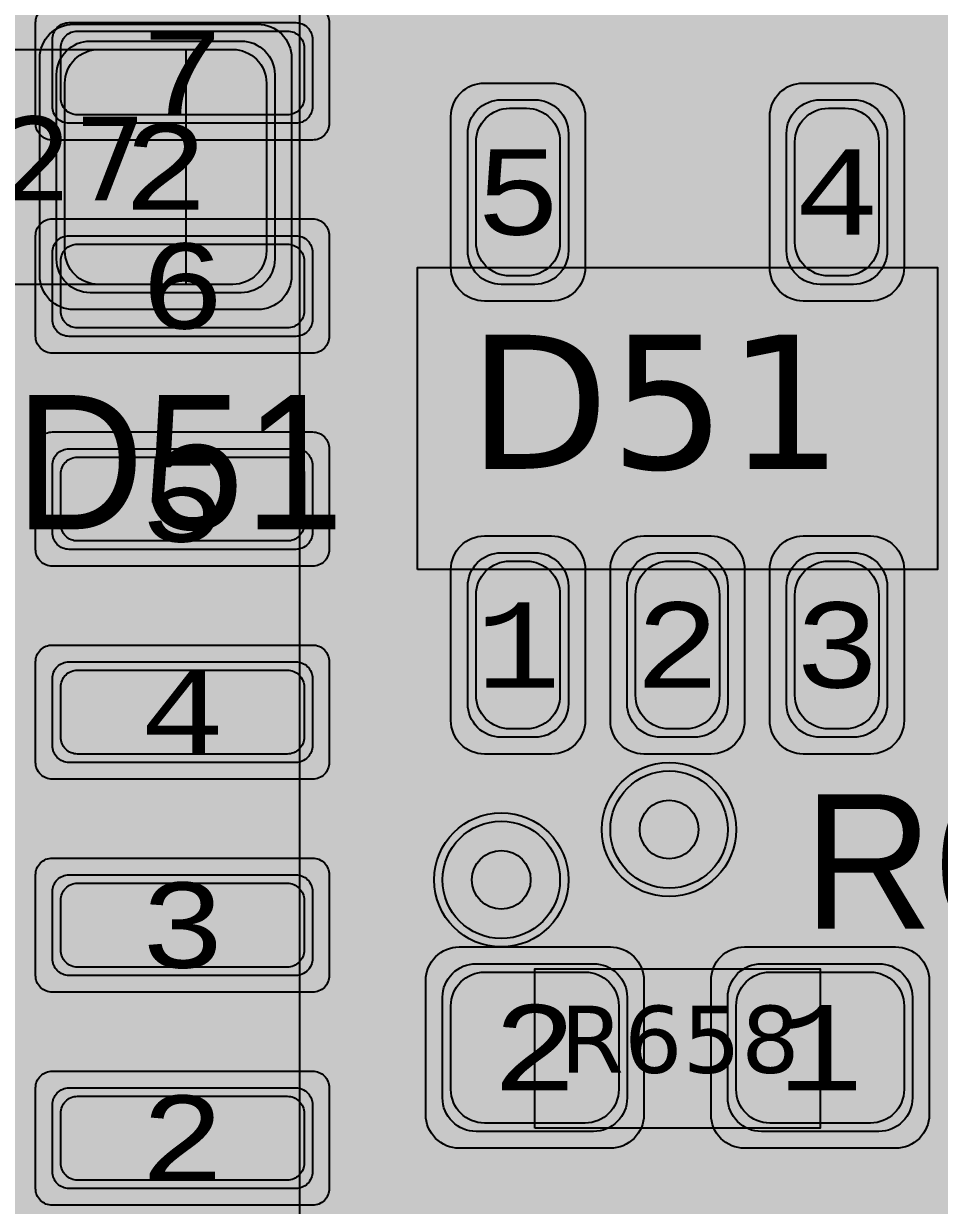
# Model space of a CAD drawing. Extents: x -28 to 199, y -61 to 255.
# Drawn here: x 148.35 to 153.81, y 141.56 to 148.6 of the extents above; entities that cross this region are included whole.
import ezdxf
from ezdxf.enums import TextEntityAlignment as Align

# ---------------------------------------------------------------- set-up
doc = ezdxf.new("R2010")
doc.units = 0
doc.header["$MEASUREMENT"] = 0
for name, color, linetype in [('ASSEMBLY_OUTLINES_BTM', 191, 'CONTINUOUS'), ('ASSEMBLY_OUTLINES_TOP', 102, 'CONTINUOUS'), ('ASSEMBLY_PART_NUMBERS_BTM', 191, 'CONTINUOUS'), ('ASSEMBLY_PART_NUMBERS_TOP', 102, 'CONTINUOUS'), ('ASSEMBLY_REF_DES_BTM', 191, 'CONTINUOUS'), ('ASSEMBLY_REF_DES_TOP', 102, 'CONTINUOUS'), ('DRILL_DRAWING', 21, 'CONTINUOUS'), ('GENERATED_SILKSCREEN_BTM', 255, 'CONTINUOUS'), ('GENERATED_SILKSCREEN_TOP', 140, 'CONTINUOUS'), ('PART_PADS_SMD_BTM', 10, 'CONTINUOUS'), ('PART_PADS_SMD_TOP', 150, 'CONTINUOUS'), ('PIN_NUMBERS_BTM', 8, 'CONTINUOUS'), ('PIN_NUMBERS_TOP', 8, 'CONTINUOUS'), ('PLACEMENT_OUTLINES_BTM', 222, 'CONTINUOUS'), ('PLACEMENT_OUTLINES_TOP', 130, 'CONTINUOUS'), ('PLANE_SHAPES_LAYER_2', 230, 'CONTINUOUS'), ('PLANE_SHAPES_LAYER_3', 81, 'CONTINUOUS'), ('SILKSCREEN_OUTLINES_BTM', 211, 'CONTINUOUS'), ('SILKSCREEN_OUTLINES_TOP', 150, 'CONTINUOUS'), ('SILKSCREEN_REF_DES_TOP', 150, 'CONTINUOUS'), ('SOLDERMASK_PADS_BTM', 12, 'CONTINUOUS'), ('SOLDERMASK_PADS_TOP', 180, 'CONTINUOUS'), ('SOLDERPASTE_PADS_BTM', 12, 'CONTINUOUS'), ('SOLDERPASTE_PADS_TOP', 180, 'CONTINUOUS'), ('TRACES_LAYER_2', 230, 'CONTINUOUS'), ('TRACES_LAYER_BOTTOM', 10, 'CONTINUOUS'), ('TRACES_LAYER_TOP', 150, 'CONTINUOUS'), ('VIA_HOLES_LAYER_2', 30, 'CONTINUOUS'), ('VIA_HOLES_LAYER_3', 30, 'CONTINUOUS'), ('VIA_HOLES_LAYER_BOTTOM', 30, 'CONTINUOUS'), ('VIA_HOLES_LAYER_TOP', 30, 'CONTINUOUS'), ('VIA_PADS_LAYER_2', 230, 'CONTINUOUS'), ('VIA_PADS_LAYER_3', 81, 'CONTINUOUS'), ('VIA_PADS_LAYER_BOTTOM', 10, 'CONTINUOUS'), ('VIA_PADS_LAYER_TOP', 150, 'CONTINUOUS')]:
    doc.layers.add(name, color=color, linetype=linetype)
doc.styles.add('COURIER_NEW', font='COUR.TTF')
doc.styles.add('VERDANA', font='verdana.TTF')
doc.styles.add('VERIBEST_GERBER_0', font='txt')

msp = doc.modelspace()

# ---------------------------------------------------------------- hatches: boundary and pattern name
at = {"layer": 'PLANE_SHAPES_LAYER_2'}
h = msp.add_hatch(color=256, dxfattribs=at)
h.paths.add_polyline_path([(169.5, 129.25), (149.5, 129.25), (142.25, 122), (142.25, 90.5), (147.5, 90.5), (147.5, 80), (154, 80), (154, 69.25), (131.75, 69.25), (131.75, 73.25), (121.25, 73.25), (121.25, 81), (110.5, 81), (110.5, 125.75), (106.5, 125.75), (106.5, 128.75), (93.5, 128.75), (93.5, 120.25), (91.75, 120.25), (91.75, 121.5), (80, 121.5), (80, 118.25), (73.25, 118.25), (73.25, 124.5), (67.5, 124.5), (67.5, 128), (57.75, 128), (57.75, 120.25), (55.25, 120.25), (55.25, 121.5), (47.5, 121.5), (47.5, 119), (35, 119), (35, 134.75), (32.75, 134.75), (32.75, 159.75), (29.25, 159.75), (29.25, 175.25), (22.5, 175.25), (22.5, 195.25), (17.25, 195.25), (17.25, 198), (22.5, 198), (22.5, 216.5), (40.25, 216.5), (40.25, 235.5), (54.5, 235.5), (54.5, 254), (87.25, 254), (87.25, 236.25), (86.25, 236.25), (86.25, 228.75), (81, 228.75), (81, 218.75), (95.25, 218.75), (95.25, 194.5), (87, 194.5), (87, 172), (131.1, 172), (131.1, 208.75), (115.5, 208.75), (115.5, 213.75), (106.75, 213.75), (106.75, 218.75), (110.25, 222.25), (110.25, 226.25), (142.5, 226.25), (142.5, 221.5), (160.5, 221.5), (160.5, 240.75), (169.5, 240.75)])
h.paths.add_polyline_path([(35.5, 149.5), (41.75, 149.5), (41.75, 152), (39.25, 152), (39.25, 154), (37.75, 154), (37.75, 152), (35.5, 152)], flags=16)
h.paths.add_polyline_path([(37.5, 125.75), (37.5, 128.75), (42.75, 128.75), (42.75, 125.75)], flags=16)
h.paths.add_polyline_path([(52, 127.75), (52, 130.75), (54.25, 130.75), (54.25, 127.75)], flags=16)
h.paths.add_polyline_path([(50.75, 219.5), (50.75, 226.5), (71.75, 226.5), (71.75, 219.5)], flags=16)
h.paths.add_polyline_path([(66.5, 150.75), (66.5, 177.5), (72.25, 177.5), (72.25, 150.75)], flags=16)
h.paths.add_polyline_path([(47.25, 185.25), (73, 185.25), (73, 188.25), (70.25, 188.25), (70.25, 191), (47.25, 191)], flags=16)
h.paths.add_polyline_path([(84.5, 208), (84.5, 212.75), (85, 212.75), (85, 208)], flags=16)
h.paths.add_polyline_path([(61.5, 137.25), (87.75, 137.25), (87.75, 140.5), (84.75, 140.5), (84.75, 143), (61.5, 143)], flags=16)
h.paths.add_polyline_path([(88.75, 127), (88.75, 130), (91, 130), (91, 127)], flags=16)
h.paths.add_polyline_path([(85.5, 130.25), (85.5, 132.5), (91, 132.5), (91, 130.25)], flags=16)
h.paths.add_polyline_path([(108.75, 142.25), (135.75, 142.25), (135.75, 145.75), (132.25, 145.75), (132.25, 149), (108.75, 149)], flags=16)
h.paths.add_polyline_path([(114.25, 126.75), (140.75, 126.75), (140.75, 129.75), (137.25, 129.75), (137.25, 133), (114.25, 133)], flags=16)
h.paths.add_polyline_path([(155.25, 180.25), (166.25, 180.25), (166.25, 186.25), (152.25, 186.25), (152.25, 183), (155.25, 183)], flags=16)
at = {"layer": 'PLANE_SHAPES_LAYER_3'}
h = msp.add_hatch(color=256, dxfattribs=at)
h.paths.add_polyline_path([(169.5, 129.25), (149.5, 129.25), (142.25, 122), (142.25, 90.5), (147.5, 90.5), (147.5, 80), (154, 80), (154, 69.25), (131.75, 69.25), (131.75, 73.25), (121.25, 73.25), (121.25, 81), (110.5, 81), (110.5, 125.75), (106.5, 125.75), (106.5, 128.75), (93.5, 128.75), (93.5, 120.25), (91.75, 120.25), (91.75, 121.5), (80, 121.5), (80, 118.25), (73.25, 118.25), (73.25, 124.5), (67.5, 124.5), (67.5, 127.75), (58.25, 127.75), (58.25, 130.25), (88.75, 130.25), (88.75, 127), (91, 127), (91, 132.5), (55, 132.5), (55, 131.25), (52, 131.25), (52, 127.75), (55, 127.75), (55, 127.25), (57.75, 127.25), (57.75, 120.25), (55.25, 120.25), (55.25, 121.5), (47.5, 121.5), (47.5, 119), (35, 119), (35, 134.75), (32.75, 134.75), (32.75, 159.75), (29.25, 159.75), (29.25, 175.25), (22.5, 175.25), (22.5, 195.25), (17.25, 195.25), (17.25, 198), (22.5, 198), (22.5, 216.5), (40.25, 216.5), (40.25, 235.5), (54.5, 235.5), (54.5, 254), (87.25, 254), (87.25, 236.25), (86.25, 236.25), (86.25, 228.75), (81, 228.75), (81, 218.75), (95.25, 218.75), (95.25, 194.5), (87, 194.5), (87, 172), (131.1, 172), (131.1, 208.75), (115.5, 208.75), (115.5, 213.75), (106.75, 213.75), (106.75, 218.75), (110.25, 222.25), (110.25, 226.25), (142.5, 226.25), (142.5, 221.5), (160.5, 221.5), (160.5, 240.75), (169.5, 240.75)])
h.paths.add_polyline_path([(35.5, 149.5), (41.75, 149.5), (41.75, 152), (39.25, 152), (39.25, 154), (37.75, 154), (37.75, 152), (35.5, 152)], flags=16)
h.paths.add_polyline_path([(37.5, 125.75), (37.5, 128.75), (42.75, 128.75), (42.75, 125.75)], flags=16)
h.paths.add_polyline_path([(50.75, 219.5), (50.75, 226.5), (71.75, 226.5), (71.75, 219.5)], flags=16)
h.paths.add_polyline_path([(66.5, 150.75), (66.5, 177.5), (72.25, 177.5), (72.25, 150.75)], flags=16)
h.paths.add_polyline_path([(47.25, 185.25), (73, 185.25), (73, 188.25), (70.25, 188.25), (70.25, 191), (47.25, 191)], flags=16)
h.paths.add_polyline_path([(84.5, 208), (84.5, 212.75), (85, 212.75), (85, 208)], flags=16)
h.paths.add_polyline_path([(61.5, 137.25), (87.75, 137.25), (87.75, 140.5), (84.75, 140.5), (84.75, 143), (61.5, 143)], flags=16)
h.paths.add_polyline_path([(108.75, 142.25), (135.75, 142.25), (135.75, 145.75), (132.25, 145.75), (132.25, 149), (108.75, 149)], flags=16)
h.paths.add_polyline_path([(114.25, 126.75), (140.75, 126.75), (140.75, 129.75), (137.25, 129.75), (137.25, 133), (114.25, 133)], flags=16)
h.paths.add_polyline_path([(155.25, 180.25), (166.25, 180.25), (166.25, 186.25), (152.25, 186.25), (152.25, 183), (155.25, 183)], flags=16)
at = {"layer": 'VIA_HOLES_LAYER_2'}
h = msp.add_hatch(color=256, dxfattribs=at)
edge = h.paths.add_edge_path()
edge.add_arc((152.2, 143.8), 0.175, 0, 360)
h = msp.add_hatch(color=256, dxfattribs=at)
edge = h.paths.add_edge_path()
edge.add_arc((151.2, 143.5), 0.175, 0, 360)
at = {"layer": 'VIA_HOLES_LAYER_3'}
h = msp.add_hatch(color=256, dxfattribs=at)
edge = h.paths.add_edge_path()
edge.add_arc((152.2, 143.8), 0.175, 0, 360)
h = msp.add_hatch(color=256, dxfattribs=at)
edge = h.paths.add_edge_path()
edge.add_arc((151.2, 143.5), 0.175, 0, 360)
at = {"layer": 'VIA_HOLES_LAYER_BOTTOM'}
h = msp.add_hatch(color=256, dxfattribs=at)
edge = h.paths.add_edge_path()
edge.add_arc((152.2, 143.8), 0.175, 0, 360)
h = msp.add_hatch(color=256, dxfattribs=at)
edge = h.paths.add_edge_path()
edge.add_arc((151.2, 143.5), 0.175, 0, 360)
at = {"layer": 'VIA_HOLES_LAYER_TOP'}
h = msp.add_hatch(color=256, dxfattribs=at)
edge = h.paths.add_edge_path()
edge.add_arc((152.2, 143.8), 0.175, 0, 360)
h = msp.add_hatch(color=256, dxfattribs=at)
edge = h.paths.add_edge_path()
edge.add_arc((151.2, 143.5), 0.175, 0, 360)

# ---------------------------------------------------------------- linework, layer by layer
at = {"layer": 'ASSEMBLY_OUTLINES_BTM', "const_width": 0.2}
msp.add_lwpolyline([(150, 140.125), (150, 148.875), (154, 148.875), (154, 140.125)], close=True, dxfattribs=at)
at = {"layer": 'ASSEMBLY_OUTLINES_TOP'}
for points in [[(147.17, 147.05), (147.17, 148.45), (149.32, 148.45), (149.32, 147.05)], [(151.4, 142.02), (151.4, 142.97), (153.1, 142.97), (153.1, 142.02)]]:
    msp.add_lwpolyline(points, close=True, dxfattribs=at)
at = {"layer": 'ASSEMBLY_OUTLINES_TOP', "const_width": 0.1}
msp.add_lwpolyline([(150.7, 145.35), (150.7, 147.15), (153.8, 147.15), (153.8, 145.35)], close=True, dxfattribs=at)
at = {"layer": 'GENERATED_SILKSCREEN_BTM', "const_width": 0.15}
for points in [[(150.000005, 147.413204, 1.45686e-05), (149.999995, 147.413206), (149.999995, 147.936794, 1.45686e-05), (150.000005, 147.936796), (150.000005, 147.413204)], [(150.000005, 146.143204, 1.45686e-05), (149.999995, 146.143206), (149.999995, 146.666794, 1.45686e-05), (150.000005, 146.666796), (150.000005, 146.143204)], [(150.000005, 144.873204, 1.45686e-05), (149.999995, 144.873206), (149.999995, 145.396794, 1.45686e-05), (150.000005, 145.396796), (150.000005, 144.873204)], [(150.000005, 143.603204, 1.45686e-05), (149.999995, 143.603206), (149.999995, 144.126794, 1.45686e-05), (150.000005, 144.126796), (150.000005, 143.603204)], [(150.000005, 142.333204, 1.45686e-05), (149.999995, 142.333206), (149.999995, 142.856794, 1.45686e-05), (150.000005, 142.856796), (150.000005, 142.333204)], [(150.000005, 141.063204, 1.45686e-05), (149.999995, 141.063206), (149.999995, 141.586794, 1.45686e-05), (150.000005, 141.586796), (150.000005, 141.063204)]]:
    msp.add_lwpolyline(points, format="xyb", dxfattribs=at)
at = {"layer": 'GENERATED_SILKSCREEN_TOP', "const_width": 0.15}
for points in [[(148.519515, 148.450005, 1.10969e-05), (148.519508, 148.449995), (147.980492, 148.449995, 1.10969e-05), (147.980485, 148.450005), (148.519515, 148.450005)], [(150.943828, 147.149995), (150.700005, 147.149995), (150.700005, 145.350005), (150.943828, 145.350005, 9.7912e-06), (150.943824, 145.349995), (150.7, 145.349995, -0.4142135624), (150.699995, 145.35), (150.699995, 147.15, -0.4142135624), (150.7, 147.150005), (150.943824, 147.150005, 9.7912e-06), (150.943828, 147.149995)], [(152.843828, 147.149995), (151.656172, 147.149995, 9.7912e-06), (151.656176, 147.150005), (152.843824, 147.150005, 9.7912e-06), (152.843828, 147.149995)], [(153.800005, 145.35, -0.4142135624), (153.8, 145.349995), (153.556176, 145.349995, 9.7912e-06), (153.556172, 145.350005), (153.799995, 145.350005), (153.799995, 147.149995), (153.556172, 147.149995, 9.7912e-06), (153.556176, 147.150005), (153.8, 147.150005, -0.4142135624), (153.800005, 147.15), (153.800005, 145.35)], [(148.519515, 147.049995), (147.980485, 147.049995, 1.10969e-05), (147.980492, 147.050005), (148.519508, 147.050005, 1.10969e-05), (148.519515, 147.049995)], [(151.893828, 145.350005, 9.7912e-06), (151.893824, 145.349995), (151.656176, 145.349995, 9.7912e-06), (151.656172, 145.350005), (151.893828, 145.350005)], [(152.843828, 145.350005, 9.7912e-06), (152.843824, 145.349995), (152.606176, 145.349995, 9.7912e-06), (152.606172, 145.350005), (152.843828, 145.350005)], [(152.533844, 142.970005, 1.1642e-05), (152.533836, 142.969995), (151.966164, 142.969995, 1.1642e-05), (151.966156, 142.970005), (152.533844, 142.970005)], [(152.542098, 142.019995), (151.957902, 142.019995, 1.22306e-05), (151.957911, 142.020005), (152.542089, 142.020005, 1.22306e-05), (152.542098, 142.019995)]]:
    msp.add_lwpolyline(points, format="xyb", dxfattribs=at)
for points in [[(150.0352, 145.6092), (150.0288, 145.6076), (150.0256, 145.6044), (150.0232, 145.5988), (150.0224, 145.5924), (150.0232, 145.5868), (150.0256, 145.5812), (150.0288, 145.5772), (150.0352, 145.5764), (150.3472, 145.5764), (150.3528, 145.5772), (150.3576, 145.5812), (150.36, 145.5868), (150.3608, 145.5924), (150.36, 145.5988), (150.3576, 145.6044), (150.3528, 145.6076), (150.3472, 145.6092), (150.2064, 145.6092), (150.2064, 146.3604), (150.2056, 146.366), (150.2032, 146.37), (150.1992, 146.3724), (150.1936, 146.3732), (150.1896, 146.374), (150.1856, 146.374), (150.1824, 146.3724), (150.1792, 146.3692), (150.0232, 146.15), (150.0208, 146.1444), (150.0208, 146.1388), (150.0232, 146.134), (150.0272, 146.13), (150.032, 146.1268), (150.0376, 146.1252), (150.0408, 146.1252), (150.0432, 146.126), (150.0472, 146.1308), (150.1752, 146.31), (150.1752, 145.6092), (150.0352, 145.6092)], [(148.8384, 146.3732), (148.8344, 146.3748), (148.8312, 146.3756), (148.828, 146.3764), (148.4232, 146.3764), (148.4176, 146.3748), (148.4128, 146.3708), (148.4088, 146.366), (148.4072, 146.3604), (148.4072, 145.5924), (148.4088, 145.586), (148.4128, 145.582), (148.4176, 145.5772), (148.4232, 145.5764), (148.828, 145.5764), (148.8312, 145.5764), (148.8328, 145.5772), (148.8344, 145.578), (148.8384, 145.5796), (148.9736, 145.6892), (148.976, 145.6924), (148.9768, 145.694), (148.9784, 145.698), (148.9792, 145.702), (148.9792, 146.2508), (148.9784, 146.2548), (148.9768, 146.2572), (148.9768, 146.2596), (148.976, 146.2604), (148.9744, 146.2612), (148.9736, 146.2628), (148.8384, 146.3732)], [(148.4408, 146.3436), (148.8224, 146.3436), (148.9472, 146.2428), (148.9472, 145.71), (148.8224, 145.6092), (148.4408, 145.6092), (148.4408, 146.3436)], [(149.3144, 146.1012), (149.3112, 146.1004), (149.3088, 146.0996), (149.3056, 146.098), (149.1968, 146.01), (149.1968, 146.3436), (149.7192, 146.3436), (149.7248, 146.3452), (149.7296, 146.3484), (149.732, 146.354), (149.7328, 146.3596), (149.732, 146.366), (149.7296, 146.3708), (149.7248, 146.3748), (149.7192, 146.3764), (149.1792, 146.3764), (149.1736, 146.3748), (149.1688, 146.3708), (149.1648, 146.366), (149.1632, 146.3604), (149.1632, 145.9756), (149.164, 145.97), (149.1664, 145.966), (149.1696, 145.9636), (149.1752, 145.962), (149.1792, 145.9604), (149.1824, 145.9596), (149.1864, 145.9604), (149.1896, 145.9628), (149.32, 146.0692), (149.5784, 146.0692), (149.7032, 145.9676), (149.7032, 145.71), (149.5784, 145.61), (149.32, 145.61), (149.1896, 145.7156), (149.184, 145.718), (149.1792, 145.718), (149.1744, 145.7148), (149.1696, 145.7108), (149.1664, 145.7052), (149.1656, 145.6996), (149.1664, 145.694), (149.1704, 145.69), (149.3056, 145.5796), (149.308, 145.578), (149.3112, 145.578), (149.3144, 145.5764), (149.584, 145.5764), (149.5864, 145.5764), (149.5872, 145.5772), (149.588, 145.5772), (149.5896, 145.578), (149.5912, 145.578), (149.5944, 145.5796), (149.7296, 145.69), (149.732, 145.6924), (149.7328, 145.694), (149.7344, 145.6988), (149.7352, 145.702), (149.7352, 145.9756), (149.7344, 145.9788), (149.7328, 145.9836), (149.7328, 145.9852), (149.732, 145.986), (149.7304, 145.9876), (149.7296, 145.9892), (149.5944, 146.098), (149.5904, 146.0996), (149.5872, 146.1004), (149.584, 146.1012), (149.3144, 146.1012)], [(153.674, 143.6924), (153.6764, 143.694), (153.6772, 143.698), (153.6796, 143.702), (153.6796, 143.706), (153.6796, 143.8708), (153.6796, 143.8748), (153.6772, 143.8772), (153.6772, 143.8796), (153.6764, 143.8804), (153.6756, 143.8812), (153.674, 143.8828), (153.538, 143.9932), (153.534, 143.9948), (153.5308, 143.9956), (153.5276, 143.9964), (153.1244, 143.9964), (153.1172, 143.9948), (153.1124, 143.9908), (153.1084, 143.986), (153.1068, 143.9804), (153.1068, 143.2124), (153.1084, 143.206), (153.1124, 143.202), (153.1172, 143.1996), (153.1228, 143.1988), (153.1292, 143.1996), (153.1348, 143.202), (153.1388, 143.206), (153.1404, 143.2124), (153.1404, 143.5804), (153.5164, 143.5804), (153.6476, 143.2076), (153.6508, 143.202), (153.6564, 143.1988), (153.6628, 143.198), (153.6676, 143.1996), (153.6724, 143.202), (153.6764, 143.206), (153.6788, 143.2116), (153.6772, 143.218), (153.546, 143.5908), (153.674, 143.6924)], [(154.0052, 143.1996), (153.8708, 143.3092), (153.8692, 143.3108), (153.8676, 143.3116), (153.866, 143.314), (153.8644, 143.3196), (153.8636, 143.322), (153.8636, 143.8708), (153.8644, 143.8748), (153.866, 143.878), (153.8676, 143.8796), (153.8692, 143.8812), (153.8708, 143.8836), (154.0052, 143.9932)], [(153.1404, 143.9636), (153.5228, 143.9636), (153.6476, 143.8628), (153.6476, 143.714), (153.5228, 143.6124), (153.1404, 143.6124), (153.1404, 143.9636)]]:
    msp.add_lwpolyline(points, dxfattribs=at)
at = {"layer": 'PART_PADS_SMD_BTM'}
for points in [[(148.525, 148.51, -0.4142135624), (148.625, 148.61), (149.975, 148.61, -0.4142135624), (150.075, 148.51), (150.075, 148.11, -0.4142135624), (149.975, 148.01), (148.625, 148.01, -0.4142135624), (148.525, 148.11)], [(148.525, 147.24, -0.4142135624), (148.625, 147.34), (149.975, 147.34, -0.4142135624), (150.075, 147.24), (150.075, 146.84, -0.4142135624), (149.975, 146.74), (148.625, 146.74, -0.4142135624), (148.525, 146.84)], [(148.525, 145.97, -0.4142135624), (148.625, 146.07), (149.975, 146.07, -0.4142135624), (150.075, 145.97), (150.075, 145.57, -0.4142135624), (149.975, 145.47), (148.625, 145.47, -0.4142135624), (148.525, 145.57)], [(148.525, 144.7, -0.4142135624), (148.625, 144.8), (149.975, 144.8, -0.4142135624), (150.075, 144.7), (150.075, 144.3, -0.4142135624), (149.975, 144.2), (148.625, 144.2, -0.4142135624), (148.525, 144.3)], [(148.525, 143.43, -0.4142135624), (148.625, 143.53), (149.975, 143.53, -0.4142135624), (150.075, 143.43), (150.075, 143.03, -0.4142135624), (149.975, 142.93), (148.625, 142.93, -0.4142135624), (148.525, 143.03)], [(148.525, 142.16, -0.4142135624), (148.625, 142.26), (149.975, 142.26, -0.4142135624), (150.075, 142.16), (150.075, 141.76, -0.4142135624), (149.975, 141.66), (148.625, 141.66, -0.4142135624), (148.525, 141.76)]]:
    msp.add_lwpolyline(points, format="xyb", close=True, dxfattribs=at)
at = {"layer": 'PART_PADS_SMD_TOP'}
for points in [[(148.75, 147, -0.4142135624), (148.55, 147.2), (148.55, 148.3, -0.4142135624), (148.75, 148.5), (149.65, 148.5, -0.4142135624), (149.85, 148.3), (149.85, 147.2, -0.4142135624), (149.65, 147)], [(151.2, 147.05, -0.4142135624), (151, 147.25), (151, 147.95, -0.4142135624), (151.2, 148.15), (151.4, 148.15, -0.4142135624), (151.6, 147.95), (151.6, 147.25, -0.4142135624), (151.4, 147.05)], [(153.1, 147.05, -0.4142135624), (152.9, 147.25), (152.9, 147.95, -0.4142135624), (153.1, 148.15), (153.3, 148.15, -0.4142135624), (153.5, 147.95), (153.5, 147.25, -0.4142135624), (153.3, 147.05)], [(151.2, 144.35, -0.4142135624), (151, 144.55), (151, 145.25, -0.4142135624), (151.2, 145.45), (151.4, 145.45, -0.4142135624), (151.6, 145.25), (151.6, 144.55, -0.4142135624), (151.4, 144.35)], [(152.15, 144.35, -0.4142135624), (151.95, 144.55), (151.95, 145.25, -0.4142135624), (152.15, 145.45), (152.35, 145.45, -0.4142135624), (152.55, 145.25), (152.55, 144.55, -0.4142135624), (152.35, 144.35)], [(153.1, 144.35, -0.4142135624), (152.9, 144.55), (152.9, 145.25, -0.4142135624), (153.1, 145.45), (153.3, 145.45, -0.4142135624), (153.5, 145.25), (153.5, 144.55, -0.4142135624), (153.3, 144.35)], [(151.95, 142.2, -0.4142135624), (151.75, 142), (151.05, 142, -0.4142135624), (150.85, 142.2), (150.85, 142.8, -0.4142135624), (151.05, 143), (151.75, 143, -0.4142135624), (151.95, 142.8)], [(153.65, 142.2, -0.4142135624), (153.45, 142), (152.75, 142, -0.4142135624), (152.55, 142.2), (152.55, 142.8, -0.4142135624), (152.75, 143), (153.45, 143, -0.4142135624), (153.65, 142.8)]]:
    msp.add_lwpolyline(points, format="xyb", close=True, dxfattribs=at)
at = {"layer": 'PLACEMENT_OUTLINES_BTM'}
msp.add_lwpolyline([(150, 140.125), (150, 148.875), (154, 148.875), (154, 140.125)], close=True, dxfattribs=at)
at = {"layer": 'PLACEMENT_OUTLINES_TOP'}
for points in [[(147.17, 147.05), (147.17, 148.45), (149.32, 148.45), (149.32, 147.05)], [(150.7, 145.35), (150.7, 147.15), (153.8, 147.15), (153.8, 145.35)], [(151.4, 142.02), (151.4, 142.97), (153.1, 142.97), (153.1, 142.02)]]:
    msp.add_lwpolyline(points, close=True, dxfattribs=at)
at = {"layer": 'SILKSCREEN_OUTLINES_BTM'}
msp.add_lwpolyline([(150, 140.125), (150, 148.875), (154, 148.875), (154, 140.125)], close=True, dxfattribs=at)
msp.add_lwpolyline([(150, 140.125), (150, 148.875), (154, 148.875), (154, 140.125)], close=True, dxfattribs=at)
at = {"layer": 'SILKSCREEN_OUTLINES_TOP'}
for points in [[(147.17, 147.05), (147.17, 148.45), (149.32, 148.45), (149.32, 147.05)], [(150.7, 145.35), (150.7, 147.15), (153.8, 147.15), (153.8, 145.35)], [(151.4, 142.02), (151.4, 142.97), (153.1, 142.97), (153.1, 142.02)]]:
    msp.add_lwpolyline(points, close=True, dxfattribs=at)
at = {"layer": 'SOLDERMASK_PADS_BTM'}
for points in [[(148.425, 148.61, -0.4142135624), (148.525, 148.71), (150.075, 148.71, -0.4142135624), (150.175, 148.61), (150.175, 148.01, -0.4142135624), (150.075, 147.91), (148.525, 147.91, -0.4142135624), (148.425, 148.01)], [(148.425, 147.34, -0.4142135624), (148.525, 147.44), (150.075, 147.44, -0.4142135624), (150.175, 147.34), (150.175, 146.74, -0.4142135624), (150.075, 146.64), (148.525, 146.64, -0.4142135624), (148.425, 146.74)], [(148.425, 146.07, -0.4142135624), (148.525, 146.17), (150.075, 146.17, -0.4142135624), (150.175, 146.07), (150.175, 145.47, -0.4142135624), (150.075, 145.37), (148.525, 145.37, -0.4142135624), (148.425, 145.47)], [(148.425, 144.8, -0.4142135624), (148.525, 144.9), (150.075, 144.9, -0.4142135624), (150.175, 144.8), (150.175, 144.2, -0.4142135624), (150.075, 144.1), (148.525, 144.1, -0.4142135624), (148.425, 144.2)], [(148.425, 143.53, -0.4142135624), (148.525, 143.63), (150.075, 143.63, -0.4142135624), (150.175, 143.53), (150.175, 142.93, -0.4142135624), (150.075, 142.83), (148.525, 142.83, -0.4142135624), (148.425, 142.93)], [(148.425, 142.26, -0.4142135624), (148.525, 142.36), (150.075, 142.36, -0.4142135624), (150.175, 142.26), (150.175, 141.66, -0.4142135624), (150.075, 141.56), (148.525, 141.56, -0.4142135624), (148.425, 141.66)]]:
    msp.add_lwpolyline(points, format="xyb", close=True, dxfattribs=at)
at = {"layer": 'SOLDERMASK_PADS_TOP'}
for points in [[(148.65, 146.9, -0.4142135624), (148.45, 147.1), (148.45, 148.4, -0.4142135624), (148.65, 148.6), (149.75, 148.6, -0.4142135624), (149.95, 148.4), (149.95, 147.1, -0.4142135624), (149.75, 146.9)], [(151.1, 146.95, -0.4142135624), (150.9, 147.15), (150.9, 148.05, -0.4142135624), (151.1, 148.25), (151.5, 148.25, -0.4142135624), (151.7, 148.05), (151.7, 147.15, -0.4142135624), (151.5, 146.95)], [(153, 146.95, -0.4142135624), (152.8, 147.15), (152.8, 148.05, -0.4142135624), (153, 148.25), (153.4, 148.25, -0.4142135624), (153.6, 148.05), (153.6, 147.15, -0.4142135624), (153.4, 146.95)], [(151.1, 144.25, -0.4142135624), (150.9, 144.45), (150.9, 145.35, -0.4142135624), (151.1, 145.55), (151.5, 145.55, -0.4142135624), (151.7, 145.35), (151.7, 144.45, -0.4142135624), (151.5, 144.25)], [(152.05, 144.25, -0.4142135624), (151.85, 144.45), (151.85, 145.35, -0.4142135624), (152.05, 145.55), (152.45, 145.55, -0.4142135624), (152.65, 145.35), (152.65, 144.45, -0.4142135624), (152.45, 144.25)], [(153, 144.25, -0.4142135624), (152.8, 144.45), (152.8, 145.35, -0.4142135624), (153, 145.55), (153.4, 145.55, -0.4142135624), (153.6, 145.35), (153.6, 144.45, -0.4142135624), (153.4, 144.25)], [(152.05, 142.1, -0.4142135624), (151.85, 141.9), (150.95, 141.9, -0.4142135624), (150.75, 142.1), (150.75, 142.9, -0.4142135624), (150.95, 143.1), (151.85, 143.1, -0.4142135624), (152.05, 142.9)], [(153.75, 142.1, -0.4142135624), (153.55, 141.9), (152.65, 141.9, -0.4142135624), (152.45, 142.1), (152.45, 142.9, -0.4142135624), (152.65, 143.1), (153.55, 143.1, -0.4142135624), (153.75, 142.9)]]:
    msp.add_lwpolyline(points, format="xyb", close=True, dxfattribs=at)
at = {"layer": 'SOLDERPASTE_PADS_BTM'}
for points in [[(148.575, 148.46, -0.4142135624), (148.675, 148.56), (149.925, 148.56, -0.4142135624), (150.025, 148.46), (150.025, 148.16, -0.4142135624), (149.925, 148.06), (148.675, 148.06, -0.4142135624), (148.575, 148.16)], [(148.575, 147.19, -0.4142135624), (148.675, 147.29), (149.925, 147.29, -0.4142135624), (150.025, 147.19), (150.025, 146.89, -0.4142135624), (149.925, 146.79), (148.675, 146.79, -0.4142135624), (148.575, 146.89)], [(148.575, 145.92, -0.4142135624), (148.675, 146.02), (149.925, 146.02, -0.4142135624), (150.025, 145.92), (150.025, 145.62, -0.4142135624), (149.925, 145.52), (148.675, 145.52, -0.4142135624), (148.575, 145.62)], [(148.575, 144.65, -0.4142135624), (148.675, 144.75), (149.925, 144.75, -0.4142135624), (150.025, 144.65), (150.025, 144.35, -0.4142135624), (149.925, 144.25), (148.675, 144.25, -0.4142135624), (148.575, 144.35)], [(148.575, 143.38, -0.4142135624), (148.675, 143.48), (149.925, 143.48, -0.4142135624), (150.025, 143.38), (150.025, 143.08, -0.4142135624), (149.925, 142.98), (148.675, 142.98, -0.4142135624), (148.575, 143.08)], [(148.575, 142.11, -0.4142135624), (148.675, 142.21), (149.925, 142.21, -0.4142135624), (150.025, 142.11), (150.025, 141.81, -0.4142135624), (149.925, 141.71), (148.675, 141.71, -0.4142135624), (148.575, 141.81)]]:
    msp.add_lwpolyline(points, format="xyb", close=True, dxfattribs=at)
at = {"layer": 'SOLDERPASTE_PADS_TOP'}
for points in [[(148.8, 147.05, -0.4142135624), (148.6, 147.25), (148.6, 148.25, -0.4142135624), (148.8, 148.45), (149.6, 148.45, -0.4142135624), (149.8, 148.25), (149.8, 147.25, -0.4142135624), (149.6, 147.05)], [(151.25, 147.1, -0.4142135624), (151.05, 147.3), (151.05, 147.9, -0.4142135624), (151.25, 148.1), (151.35, 148.1, -0.4142135624), (151.55, 147.9), (151.55, 147.3, -0.4142135624), (151.35, 147.1)], [(153.15, 147.1, -0.4142135624), (152.95, 147.3), (152.95, 147.9, -0.4142135624), (153.15, 148.1), (153.25, 148.1, -0.4142135624), (153.45, 147.9), (153.45, 147.3, -0.4142135624), (153.25, 147.1)], [(151.25, 144.4, -0.4142135624), (151.05, 144.6), (151.05, 145.2, -0.4142135624), (151.25, 145.4), (151.35, 145.4, -0.4142135624), (151.55, 145.2), (151.55, 144.6, -0.4142135624), (151.35, 144.4)], [(152.2, 144.4, -0.4142135624), (152, 144.6), (152, 145.2, -0.4142135624), (152.2, 145.4), (152.3, 145.4, -0.4142135624), (152.5, 145.2), (152.5, 144.6, -0.4142135624), (152.3, 144.4)], [(153.15, 144.4, -0.4142135624), (152.95, 144.6), (152.95, 145.2, -0.4142135624), (153.15, 145.4), (153.25, 145.4, -0.4142135624), (153.45, 145.2), (153.45, 144.6, -0.4142135624), (153.25, 144.4)], [(151.9, 142.25, -0.4142135624), (151.7, 142.05), (151.1, 142.05, -0.4142135624), (150.9, 142.25), (150.9, 142.75, -0.4142135624), (151.1, 142.95), (151.7, 142.95, -0.4142135624), (151.9, 142.75)], [(153.6, 142.25, -0.4142135624), (153.4, 142.05), (152.8, 142.05, -0.4142135624), (152.6, 142.25), (152.6, 142.75, -0.4142135624), (152.8, 142.95), (153.4, 142.95, -0.4142135624), (153.6, 142.75)]]:
    msp.add_lwpolyline(points, format="xyb", close=True, dxfattribs=at)
at = {"layer": 'TRACES_LAYER_2', "const_width": 0.254}
for points in [[(152.2, 139.9), (151.3, 140.8), (151.3, 142.442577), (149.623, 144.119577), (149.623, 151.973), (154.223, 156.573), (154.223, 157.571844), (154.932156, 158.281), (155.08679, 158.281), (155.7, 158.89421), (155.7, 179.2)], [(155.7, 134.9), (155.7, 139), (151.2, 143.5)]]:
    msp.add_lwpolyline(points, dxfattribs=at)
at = {"layer": 'TRACES_LAYER_BOTTOM', "const_width": 0.35}
for points in [[(152.25, 150.9), (152.25, 148.225553), (151.064447, 147.04), (149.3, 147.04)], [(148.65, 150.75), (148.65, 149.537), (149.3, 148.887), (149.3, 148.31)], [(149.3, 148.31), (149.775, 148.31), (150.3, 148.835), (150.3, 149.1)], [(149.3, 145.77), (148.248, 145.77), (147.978, 145.5), (146.1, 145.5)], [(149.3, 144.5), (147.8, 144.5)], [(149.3, 143.23), (147.13, 143.23), (146.15, 142.25), (146.1, 142.25)], [(149.3, 141.96), (147.56, 141.96), (146.25, 140.65), (146.25, 140.6)], [(153.15, 138.5), (153.15, 140.113521), (151.303521, 141.96), (149.3, 141.96)]]:
    msp.add_lwpolyline(points, dxfattribs=at)
at = {"layer": 'TRACES_LAYER_TOP', "const_width": 0.35}
for points in [[(153.1, 149.75), (153.1, 148.973), (153.2, 148.873), (153.2, 147.6)], [(149.2, 147.75), (149.2, 146.675), (148.096, 145.571), (147.218748, 145.571), (146.821, 145.968748), (146.821, 145.968751), (146.807407, 145.982344), (141.769081, 145.982344), (141.346545, 145.559808), (141.346545, 141.440665), (144.324008, 138.463202), (149.561798, 138.463202), (149.925, 138.1), (150.75, 138.1)], [(151.3, 147.6), (150.5, 147.6), (150.35, 147.75), (149.2, 147.75)], [(155.25, 145.4), (154.656781, 145.4), (154.156781, 144.9), (153.2, 144.9)], [(151.2, 143.5), (151.3, 143.6), (151.3, 144.9)], [(152.2, 143.8), (152.25, 143.85), (152.25, 144.9)], [(153.2, 144.9), (153.2, 144.073), (153.1, 143.973), (153.1, 142.5)], [(151.2, 143.5), (151.4, 143.3), (151.4, 142.5)], [(153.1, 142.5), (153.1, 140.75)]]:
    msp.add_lwpolyline(points, dxfattribs=at)
at = {"layer": 'VIA_HOLES_LAYER_2'}
for centre in [(152.2, 143.8), (151.2, 143.5)]:
    msp.add_circle(centre, 0.175, dxfattribs=at)
at = {"layer": 'VIA_HOLES_LAYER_3'}
for centre in [(152.2, 143.8), (151.2, 143.5)]:
    msp.add_circle(centre, 0.175, dxfattribs=at)
at = {"layer": 'VIA_HOLES_LAYER_BOTTOM'}
for centre in [(152.2, 143.8), (151.2, 143.5)]:
    msp.add_circle(centre, 0.175, dxfattribs=at)
at = {"layer": 'VIA_HOLES_LAYER_TOP'}
for centre in [(152.2, 143.8), (151.2, 143.5)]:
    msp.add_circle(centre, 0.175, dxfattribs=at)
at = {"layer": 'VIA_PADS_LAYER_2'}
for centre in [(152.2, 143.8), (151.2, 143.5)]:
    msp.add_circle(centre, 0.4, dxfattribs=at)
at = {"layer": 'VIA_PADS_LAYER_3'}
for centre in [(152.2, 143.8), (151.2, 143.5)]:
    msp.add_circle(centre, 0.4, dxfattribs=at)
at = {"layer": 'VIA_PADS_LAYER_BOTTOM'}
for centre in [(152.2, 143.8), (151.2, 143.5)]:
    msp.add_circle(centre, 0.35, dxfattribs=at)
at = {"layer": 'VIA_PADS_LAYER_TOP'}
for centre in [(152.2, 143.8), (151.2, 143.5)]:
    msp.add_circle(centre, 0.35, dxfattribs=at)

# ---------------------------------------------------------------- texts
at = {"layer": 'ASSEMBLY_PART_NUMBERS_BTM', "style": 'VERIBEST_GERBER_0', "text_generation_flag": 2}
for s, p in [('SN74HC245PWR', (152.96, 165.5)), ('CL21B225KOFNNNE', (153.29, 156.75)), ('LMH6644MAX/NOPB_3', (149.46, 144.5))]:
    msp.add_text(s, height=2.032, rotation=90, dxfattribs=at).set_placement(p, align=Align.TOP_LEFT)
for s, p in [('ERJ-3EKF2052V', (158.75, 150.54)), ('GRM1885C1H100JA01D', (149.5, 149.96)), ('CL10C010BB8NNNC', (156, 149.21)), ('ERJ-3GEY0R00V', (158.75, 149.04)), ('ERJ-3EKF2700V', (165, 147.04)), ('ERJ-3GEY0R00V', (158.75, 145.79)), ('ERJ-3EKF6200V', (164.75, 144.96)), ('ERJ-3EKF1022V', (158.75, 144.04)), ('CL10B104KB8SFNC', (158.75, 142.46))]:
    msp.add_text(s, height=2.032, dxfattribs=at).set_placement(p, align=Align.TOP_LEFT)
at = {"layer": 'ASSEMBLY_PART_NUMBERS_TOP', "style": 'VERIBEST_GERBER_0'}
for s, p in [('GRM1885C1H102JA01D', (154.46, 150.25)), ('ERJ-3EKF2100V', (152.71, 146.25))]:
    msp.add_text(s, height=2.032, rotation=270, dxfattribs=at).set_placement(p, align=Align.TOP_LEFT)
for s, p in [('ERJ-3EKF1022V', (152.25, 147.21)), ('CL21B106KOQNNNE', (146.5, 145.29)), ('CL21B225KOFNNNE', (148.25, 145.21)), ('ERJ-3EKF3403V', (152.25, 145.04)), ('TLV3701QDBVRG4Q1', (152.25, 143.71))]:
    msp.add_text(s, height=2.032, dxfattribs=at).set_placement(p, align=Align.TOP_LEFT)
at = {"layer": 'ASSEMBLY_REF_DES_BTM', "style": 'VERDANA', "text_generation_flag": 2}
msp.add_text('D71', height=1.2, rotation=90, dxfattribs=at).set_placement((150.75, 148.4), align=Align.TOP_LEFT)
at = {"layer": 'ASSEMBLY_REF_DES_TOP', "style": 'VERDANA'}
for s, height, p in [('C127', 0.5, (147.3, 148.05)), ('D51', 0.8, (151, 146.75)), ('R658', 0.4, (151.55, 142.75))]:
    msp.add_text(s, height=height, dxfattribs=at).set_placement(p, align=Align.TOP_LEFT)
at = {"layer": 'DRILL_DRAWING', "style": 'VERIBEST_GERBER_0'}
for p in [(150.3, 149.1), (147.8, 144.5), (152.2, 143.8), (151.2, 143.5)]:
    msp.add_text('A', height=2, dxfattribs=at).set_placement(p, align=Align.MIDDLE_CENTER)
at = {"layer": 'PIN_NUMBERS_BTM', "style": 'COURIER_NEW'}
for s, p in [('7', (149.3, 148.31)), ('2', (149.2, 147.75)), ('5', (151.3, 147.6)), ('4', (153.2, 147.6)), ('6', (149.3, 147.04)), ('5', (149.3, 145.77)), ('1', (151.3, 144.9)), ('2', (152.25, 144.9)), ('3', (153.2, 144.9)), ('4', (149.3, 144.5)), ('3', (149.3, 143.23)), ('2', (151.4, 142.5)), ('1', (153.1, 142.5)), ('2', (149.3, 141.96))]:
    msp.add_text(s, height=0.508, dxfattribs=at).set_placement(p, align=Align.MIDDLE_CENTER)
at = {"layer": 'PIN_NUMBERS_TOP', "style": 'COURIER_NEW'}
for s, p in [('7', (149.3, 148.31)), ('2', (149.2, 147.75)), ('5', (151.3, 147.6)), ('4', (153.2, 147.6)), ('6', (149.3, 147.04)), ('5', (149.3, 145.77)), ('1', (151.3, 144.9)), ('2', (152.25, 144.9)), ('3', (153.2, 144.9)), ('4', (149.3, 144.5)), ('3', (149.3, 143.23)), ('2', (151.4, 142.5)), ('1', (153.1, 142.5)), ('2', (149.3, 141.96))]:
    msp.add_text(s, height=0.508, dxfattribs=at).set_placement(p, align=Align.MIDDLE_CENTER)
at = {"layer": 'SILKSCREEN_REF_DES_TOP', "style": 'VERIBEST_GERBER_0'}
for s, p in [('D51', (148.3, 146.39)), ('R658', (153, 144.01))]:
    msp.add_text(s, height=0.8, dxfattribs=at).set_placement(p, align=Align.TOP_LEFT)

doc.saveas('drawing.dxf')
